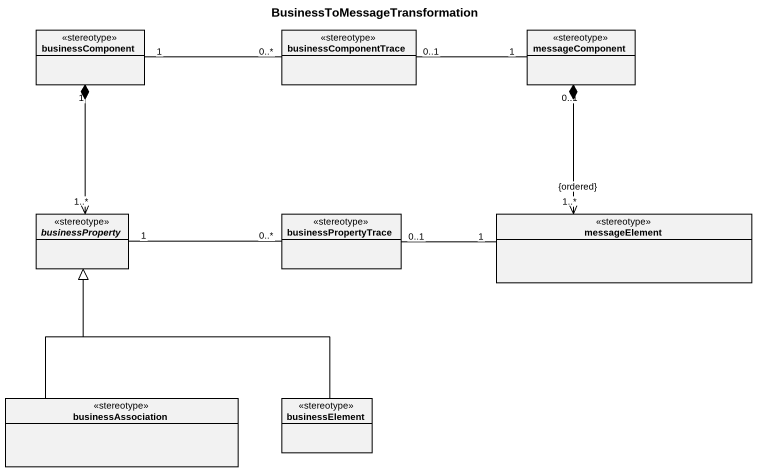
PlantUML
@startuml
title BusinessToMessageTransformation
hide circle
hide empty members
class businessComponent <<stereotype>>
class businessComponentTrace <<stereotype>>
class messageComponent <<stereotype>>
abstract class businessProperty <<stereotype>>
class businessPropertyTrace <<stereotype>>
class messageElement <<stereotype>>
class businessAssociation <<stereotype>>
class businessElement <<stereotype>>
businessComponent "1" *--> "1..*" businessProperty
businessComponentTrace "0..*" -left- "1" businessComponent
messageComponent "1" -left- "0..1" businessComponentTrace
messageComponent "0..1" *--> "1..*\n{ordered}" messageElement
businessPropertyTrace "0..*" -left- "1" businessProperty
messageElement "1" -left- "0..1" businessPropertyTrace
businessAssociation -up-|> businessProperty
businessElement -up-|> businessProperty
@enduml
